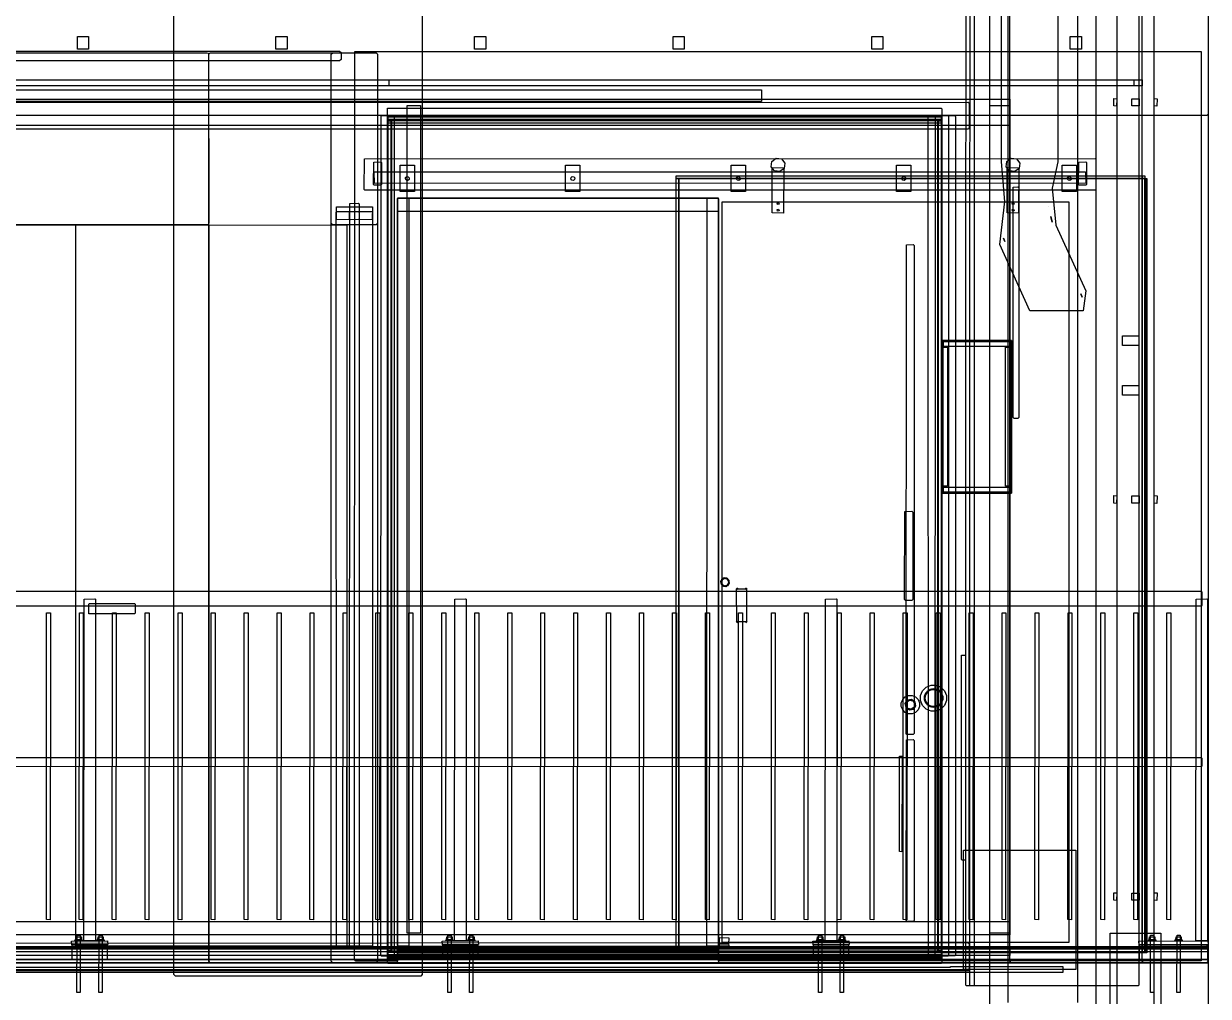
# Model space of a CAD drawing. Header units: metres. Extents: x 292.5 to 342.7, y -1 to 8.9.
# Drawn here: x 338.421 to 342, y 3.099 to 6.038 of the extents above; entities that cross this region are included whole.
import ezdxf

# ---------------------------------------------------------------- set-up
doc = ezdxf.new("R2010")
doc.units = ezdxf.units.M
doc.layers.add('VISTA', color=8, linetype='Continuous')

msp = doc.modelspace()

# ---------------------------------------------------------------- linework, layer by layer
at = {"layer": 'VISTA'}
for points in [[(341.34, 2.95), (341.34, 8.7), (341.66, 8.7), (341.66, 2.95)], [(341.395, 3.08), (341.395, 8.7), (341.605, 8.7), (341.605, 3.08)]]:
    msp.add_lwpolyline(points, dxfattribs=at)
for points in [[(341.2905, 8.23), (341.2925, 8.228), (341.2925, 3.132), (341.2905, 3.13), (341.2695, 3.13), (341.2675, 3.132), (341.2681, 8.2294), (341.2905, 8.23)], [(341.788, 8.23), (341.79, 8.228), (341.79, 3.132), (341.788, 3.13), (341.282, 3.13), (341.28, 3.132), (341.2806, 8.2294), (341.788, 8.23)], [(341.788, 8.23), (341.79, 8.228), (341.79, 3.132), (341.788, 3.13), (341.282, 3.13), (341.28, 3.132), (341.2806, 8.2294), (341.788, 8.23)], [(341.37, 5.3707), (341.3855, 5.5003), (341.375, 5.62), (341.375, 7.95), (341.545, 7.95), (341.545, 5.62), (341.5283, 5.5405), (341.5398, 5.4293), (341.63, 5.2304), (341.6222, 5.17), (341.4606, 5.17), (341.37, 5.3707)], [(338.875, 6.4355), (338.8795, 6.44), (339.6205, 6.44), (339.625, 6.4355), (339.625, 3.1645), (339.6205, 3.16), (338.8795, 3.16), (338.875, 3.1645), (338.875, 6.4355)], [(334, 6.3955), (334.0019, 6.3992), (341.9955, 6.4), (341.9992, 6.3981), (342, 3.2045), (341.9981, 3.2008), (334.0045, 3.2), (334, 3.2045), (334, 6.3955)], [(334, 6.3955), (334.0045, 6.4), (341.9955, 6.4), (342, 6.3955), (342, 5.7645), (341.9955, 5.76), (334.0045, 5.76), (334, 5.7645), (334, 6.3955)], [(341.4, 6.3955), (341.4045, 6.4), (341.9955, 6.4), (342, 6.3955), (342, 3.2045), (341.9955, 3.2), (341.4045, 3.2), (341.4, 3.2045), (341.4, 6.3955)], [(341.8, 6.3955), (341.8045, 6.4), (341.9955, 6.4), (342, 6.3955), (342, 3.2045), (341.9955, 3.2), (341.8045, 3.2), (341.8, 3.2045), (341.8, 6.3955)], [(341.8, 6.3955), (341.8045, 6.4), (341.9955, 6.4), (342, 6.3955), (342, 3.2045), (341.9955, 3.2), (341.8045, 3.2), (341.8, 3.2045), (341.8, 6.3955)], [(341.627, -0.3), (341.7223, -0.2634), (341.7248, -0.2147), (341.725, 6.297), (341.835, 6.297), (341.8341, -0.24), (341.8313, -0.2772), (341.824, -0.3142), (341.8144, -0.3338), (341.8049, -0.3442), (341.7966, -0.35), (341.5958, -0.35), (341.5956, -0.3448), (341.5987, -0.3308), (341.6053, -0.3182), (341.615, -0.3077), (341.627, -0.3)], [(338.6169, 5.9994), (338.6169, 5.9606), (338.5831, 5.9606), (338.5831, 5.9994), (338.6169, 5.9994)], [(339.2169, 5.9994), (339.2169, 5.9606), (339.1831, 5.9606), (339.1831, 5.9994), (339.2169, 5.9994)], [(339.8169, 5.9994), (339.8169, 5.9606), (339.7831, 5.9606), (339.7831, 5.9994), (339.8169, 5.9994)], [(340.4169, 5.9994), (340.4169, 5.9606), (340.3831, 5.9606), (340.3831, 5.9994), (340.4169, 5.9994)], [(341.0169, 5.9994), (341.0169, 5.9606), (340.9831, 5.9606), (340.9831, 5.9994), (341.0169, 5.9994)], [(341.6169, 5.9994), (341.6169, 5.9606), (341.5831, 5.9606), (341.5831, 5.9994), (341.6169, 5.9994)], [(337.66, 5.9505), (337.6645, 5.955), (339.3755, 5.955), (339.38, 5.9505), (339.38, 5.9295), (339.3755, 5.925), (337.6645, 5.925), (337.66, 5.9295), (337.66, 5.9505)], [(338.06, 5.9455), (338.0619, 5.9492), (338.9755, 5.95), (338.9792, 5.9481), (338.98, 5.4345), (338.9781, 5.4308), (338.0645, 5.43), (338.06, 5.4345), (338.06, 5.9455)], [(338.98, 5.9455), (338.9845, 5.95), (339.4855, 5.95), (339.49, 5.9455), (339.49, 3.2045), (339.4855, 3.2), (338.9845, 3.2), (338.98, 3.2045), (338.98, 5.9455)], [(339.35, 5.9455), (339.3545, 5.95), (339.4855, 5.95), (339.49, 5.9455), (339.49, 3.2045), (339.4855, 3.2), (339.3545, 3.2), (339.35, 3.2045), (339.35, 5.9455)], [(339.35, 5.9455), (339.3545, 5.95), (339.4855, 5.95), (339.49, 5.9455), (339.49, 5.4345), (339.4855, 5.43), (339.3545, 5.43), (339.35, 5.4345), (339.35, 5.9455)], [(339.35, 5.9455), (339.3545, 5.95), (339.4855, 5.95), (339.49, 5.9455), (339.49, 3.2045), (339.4855, 3.2), (339.3545, 3.2), (339.35, 3.2045), (339.35, 5.9455)], [(339.4213, 5.9537), (341.9787, 5.9537), (341.9787, 3.2063), (340.52, 3.205), (340.52, 5.51), (339.55, 5.51), (339.55, 3.205), (339.4245, 3.205), (339.42, 3.2095), (339.4213, 5.9537)], [(341.8, 5.868), (341.8, 5.85), (334.2, 5.85), (334.2, 5.868), (341.8, 5.868)], [(335.15, 5.8375), (340.65, 5.8375), (340.65, 5.8025), (335.15, 5.8025), (335.15, 5.8375)], [(341.775, 5.868), (341.775, 5.85), (339.525, 5.85), (339.525, 5.868), (341.775, 5.868)], [(341.273, 5.801), (341.2758, 5.7998), (341.277, 5.797), (341.277, 5.723), (341.2758, 5.7202), (341.273, 5.719), (337.767, 5.719), (337.7642, 5.7202), (337.763, 5.723), (337.7642, 5.7998), (341.273, 5.801)], [(337.8, 5.81), (341.4, 5.81), (341.4, 5.73), (337.8, 5.73), (337.8, 5.81)], [(341.2748, 5.7995), (341.2755, 5.7988), (341.2755, 5.7995), (341.2748, 5.7995)], [(341.7235, 5.811), (341.7225, 5.788), (341.7145, 5.789), (341.7148, 5.8117), (341.7235, 5.811)], [(341.7907, 5.8107), (341.7907, 5.7893), (341.7693, 5.7893), (341.7693, 5.8107), (341.7907, 5.8107)], [(341.8455, 5.811), (341.8445, 5.788), (341.8365, 5.789), (341.8368, 5.8117), (341.8455, 5.811)], [(341.193, 5.7825), (341.195, 5.7805), (341.195, 5.7395), (341.193, 5.7375), (339.522, 5.7375), (339.52, 5.7395), (339.5206, 5.7819), (341.193, 5.7825)], [(339.58, 5.79), (339.62, 5.79), (339.62, 3.29), (339.58, 3.29), (339.58, 5.79)], [(341.34, 5.79), (341.4, 5.79), (341.4, 3.29), (341.34, 3.29), (341.34, 5.79)], [(339.538, 5.76), (339.54, 5.758), (339.54, 3.222), (339.538, 3.22), (339.502, 3.22), (339.5, 3.222), (339.5006, 5.7594), (339.538, 5.76)], [(341.195, 5.76), (341.195, 5.748), (339.52, 5.748), (339.52, 5.76), (341.195, 5.76)], [(339.52, 5.76), (341.195, 5.76), (341.195, 3.22), (339.52, 3.22), (339.52, 5.76)], [(341.195, 5.76), (341.195, 5.748), (339.52, 5.748), (339.52, 5.76), (341.195, 5.76)], [(341.195, 5.76), (341.195, 5.748), (339.52, 5.748), (339.52, 5.76), (341.195, 5.76)], [(339.52, 5.76), (341.195, 5.76), (341.195, 3.22), (339.52, 3.22), (339.52, 5.76)], [(341.195, 5.76), (341.195, 5.748), (339.52, 5.748), (339.52, 5.76), (341.195, 5.76)], [(339.53, 5.748), (339.53, 3.232), (339.52, 3.232), (339.52, 5.748), (339.53, 5.748)], [(339.53, 5.748), (339.53, 3.232), (339.52, 3.232), (339.52, 5.748), (339.53, 5.748)], [(339.53, 5.748), (339.53, 3.232), (339.52, 3.232), (339.52, 5.748), (339.53, 5.748)], [(339.53, 5.748), (339.53, 3.232), (339.52, 3.232), (339.52, 5.748), (339.53, 5.748)], [(341.1925, 5.7562), (341.1925, 5.7442), (339.5225, 5.7442), (339.5225, 5.7562), (341.1925, 5.7562)], [(339.5225, 5.7562), (341.1925, 5.7562), (341.1925, 3.2238), (339.5225, 3.2238), (339.5225, 5.7562)], [(341.1925, 5.7562), (341.1925, 5.7442), (339.5225, 5.7442), (339.5225, 5.7562), (341.1925, 5.7562)], [(341.1925, 5.7562), (341.1925, 5.7442), (339.5225, 5.7442), (339.5225, 5.7562), (341.1925, 5.7562)], [(339.5225, 5.7562), (341.1925, 5.7562), (341.1925, 3.2238), (339.5225, 3.2238), (339.5225, 5.7562)], [(341.1925, 5.7562), (341.1925, 5.7442), (339.5225, 5.7442), (339.5225, 5.7562), (341.1925, 5.7562)], [(339.5325, 5.7442), (339.5325, 3.2358), (339.5225, 3.2358), (339.5225, 5.7442), (339.5325, 5.7442)], [(339.5325, 5.7442), (339.5325, 3.2358), (339.5225, 3.2358), (339.5225, 5.7442), (339.5325, 5.7442)], [(339.5325, 5.7442), (339.5325, 3.2358), (339.5225, 3.2358), (339.5225, 5.7442), (339.5325, 5.7442)], [(339.5325, 5.7442), (339.5325, 3.2358), (339.5225, 3.2358), (339.5225, 5.7442), (339.5325, 5.7442)], [(341.154, 5.756), (341.158, 5.76), (341.232, 5.76), (341.2348, 5.7588), (341.236, 5.756), (341.236, 3.224), (341.2343, 3.2207), (341.158, 3.22), (341.1547, 3.2217), (341.154, 5.756)], [(341.213, 5.76), (341.215, 5.758), (341.215, 3.222), (341.213, 3.22), (341.177, 3.22), (341.175, 3.222), (341.1756, 5.7594), (341.213, 5.76)], [(341.1925, 5.7442), (341.1925, 3.2358), (341.1825, 3.2358), (341.1825, 5.7442), (341.1925, 5.7442)], [(341.1925, 5.7442), (341.1925, 3.2358), (341.1825, 3.2358), (341.1825, 5.7442), (341.1925, 5.7442)], [(341.1925, 5.7442), (341.1925, 3.2358), (341.1825, 3.2358), (341.1825, 5.7442), (341.1925, 5.7442)], [(341.1925, 5.7442), (341.1925, 3.2358), (341.1825, 3.2358), (341.1825, 5.7442), (341.1925, 5.7442)], [(341.195, 5.748), (341.195, 3.232), (341.185, 3.232), (341.185, 5.748), (341.195, 5.748)], [(341.195, 5.748), (341.195, 3.232), (341.185, 3.232), (341.185, 5.748), (341.195, 5.748)], [(341.195, 5.748), (341.195, 3.232), (341.185, 3.232), (341.185, 5.748), (341.195, 5.748)], [(341.195, 5.748), (341.195, 3.232), (341.185, 3.232), (341.185, 5.748), (341.195, 5.748)], [(341.2345, 5.7585), (341.2338, 5.7585), (341.2343, 5.7583), (341.2345, 5.7585)], [(341.2755, 5.7205), (341.2755, 5.7212), (341.2753, 5.7207), (341.2755, 5.7205)], [(341.658, 5.63), (341.66, 5.628), (341.66, 5.537), (341.658, 5.535), (339.452, 5.535), (339.45, 5.537), (339.4506, 5.6294), (341.658, 5.63)], [(339.5, 5.62), (339.502, 5.618), (339.502, 5.552), (339.5, 5.55), (339.48, 5.55), (339.478, 5.552), (339.4786, 5.6194), (339.5, 5.62)], [(340.7203, 5.6164), (340.7182, 5.6005), (340.7054, 5.5907), (340.6895, 5.5928), (340.6797, 5.6056), (340.6818, 5.6215), (340.6946, 5.6313), (340.7105, 5.6292), (340.7203, 5.6164)], [(341.4303, 5.6164), (341.4282, 5.6005), (341.4154, 5.5907), (341.3995, 5.5928), (341.3897, 5.6056), (341.3918, 5.6215), (341.4046, 5.6313), (341.4205, 5.6292), (341.4303, 5.6164)], [(341.63, 5.62), (341.632, 5.618), (341.632, 5.552), (341.63, 5.55), (341.61, 5.55), (341.608, 5.552), (341.6086, 5.6194), (341.63, 5.62)], [(341.629, 5.59), (341.63, 5.556), (339.481, 5.555), (339.4803, 5.5897), (341.629, 5.59)], [(339.6017, 5.6097), (339.6017, 5.5303), (339.5583, 5.5303), (339.5583, 5.6097), (339.6017, 5.6097)], [(340.1017, 5.6097), (340.1017, 5.5303), (340.0583, 5.5303), (340.0583, 5.6097), (340.1017, 5.6097)], [(340.6017, 5.6097), (340.6017, 5.5303), (340.5583, 5.5303), (340.5583, 5.6097), (340.6017, 5.6097)], [(340.718, 5.602), (340.717, 5.465), (340.682, 5.466), (340.6823, 5.6027), (340.718, 5.602)], [(341.1017, 5.6097), (341.1017, 5.5303), (341.0583, 5.5303), (341.0583, 5.6097), (341.1017, 5.6097)], [(341.428, 5.602), (341.427, 5.465), (341.392, 5.466), (341.3923, 5.6027), (341.428, 5.602)], [(341.6017, 5.6097), (341.6017, 5.5303), (341.5583, 5.5303), (341.5583, 5.6097), (341.6017, 5.6097)], [(339.5858, 5.5716), (339.5852, 5.567), (339.5816, 5.5642), (339.577, 5.5648), (339.5742, 5.5684), (339.5748, 5.573), (339.5784, 5.5758), (339.583, 5.5752), (339.5858, 5.5716)], [(340.0858, 5.5716), (340.0852, 5.567), (340.0816, 5.5642), (340.077, 5.5648), (340.0742, 5.5684), (340.0748, 5.573), (340.0784, 5.5758), (340.083, 5.5752), (340.0858, 5.5716)], [(341.8, 5.578), (341.8, 5.57), (340.392, 5.57), (340.392, 5.578), (341.8, 5.578)], [(340.4, 5.57), (340.4, 3.232), (340.392, 3.232), (340.392, 5.57), (340.4, 5.57)], [(341.8, 5.57), (341.8, 3.232), (340.4, 3.232), (340.4, 5.57), (341.8, 5.57)], [(340.4, 5.57), (341.8, 5.57), (341.8, 3.232), (340.4, 3.232), (340.4, 5.57)], [(340.4, 5.57), (341.8, 5.57), (341.8, 3.232), (340.4, 3.232), (340.4, 5.57)], [(340.4, 5.57), (341.8, 5.57), (341.8, 3.232), (340.4, 3.232), (340.4, 5.57)], [(340.5858, 5.5716), (340.5852, 5.567), (340.5816, 5.5642), (340.577, 5.5648), (340.5742, 5.5684), (340.5748, 5.573), (340.5784, 5.5758), (340.583, 5.5752), (340.5858, 5.5716)], [(341.0858, 5.5716), (341.0852, 5.567), (341.0816, 5.5642), (341.077, 5.5648), (341.0742, 5.5684), (341.0748, 5.573), (341.0784, 5.5758), (341.083, 5.5752), (341.0858, 5.5716)], [(341.5858, 5.5716), (341.5852, 5.567), (341.5816, 5.5642), (341.577, 5.5648), (341.5742, 5.5684), (341.5748, 5.573), (341.5784, 5.5758), (341.583, 5.5752), (341.5858, 5.5716)], [(341.808, 5.578), (341.808, 5.57), (341.8, 5.57), (341.8, 5.578), (341.808, 5.578)], [(341.812, 5.57), (341.812, 3.232), (341.8, 3.232), (341.8, 5.57), (341.812, 5.57)], [(341.808, 5.57), (341.808, 3.232), (341.8, 3.232), (341.8, 5.57), (341.808, 5.57)], [(341.808, 5.57), (341.808, 3.232), (341.8, 3.232), (341.8, 5.57), (341.808, 5.57)], [(341.812, 5.57), (341.812, 3.232), (341.808, 3.232), (341.808, 5.57), (341.812, 5.57)], [(341.814, 5.57), (341.814, 3.232), (341.812, 3.232), (341.812, 5.57), (341.814, 5.57)], [(341.425, 5.545), (341.428, 5.542), (341.428, 4.848), (341.425, 4.845), (341.413, 4.845), (341.41, 4.848), (341.4109, 5.5441), (341.425, 5.545)], [(341.425, 5.545), (341.428, 5.542), (341.428, 4.848), (341.425, 4.845), (341.413, 4.845), (341.41, 4.848), (341.4109, 5.5441), (341.425, 5.545)], [(339.3657, 5.4847), (339.4747, 5.4843), (339.4743, 5.4453), (339.3658, 5.4455), (339.3657, 5.4847)], [(339.4315, 5.495), (339.4344, 5.4935), (339.435, 5.4485), (339.4335, 5.4456), (339.4085, 5.445), (339.4056, 5.4465), (339.406, 5.494), (339.4315, 5.495)], [(339.4067, 5.4933), (339.4067, 5.494), (339.406, 5.4933), (339.4067, 5.4933)], [(339.434, 5.4933), (339.4333, 5.494), (339.4333, 5.4933), (339.434, 5.4933)], [(339.583, 5.51), (339.585, 5.508), (339.585, 3.252), (339.583, 3.25), (339.552, 3.25), (339.55, 3.252), (339.5506, 5.5094), (339.583, 5.51)], [(340.518, 5.51), (340.52, 5.508), (340.52, 5.472), (340.518, 5.47), (339.552, 5.47), (339.55, 5.472), (339.5506, 5.5094), (340.518, 5.51)], [(340.518, 5.51), (340.52, 5.508), (340.52, 3.252), (340.518, 3.25), (340.487, 3.25), (340.485, 3.252), (340.4856, 5.5094), (340.518, 5.51)], [(340.5309, 5.4991), (341.5791, 5.4991), (341.5791, 3.2609), (340.5309, 3.2609), (340.5309, 5.4991)], [(340.703, 5.4923), (340.6983, 5.491), (340.697, 5.4958), (340.7018, 5.497), (340.703, 5.4923)], [(340.703, 5.4722), (340.6983, 5.471), (340.697, 5.4757), (340.7018, 5.477), (340.703, 5.4722)], [(341.413, 5.4923), (341.4082, 5.491), (341.407, 5.4958), (341.4118, 5.497), (341.413, 5.4923)], [(341.413, 5.4722), (341.4082, 5.471), (341.407, 5.4757), (341.4118, 5.477), (341.413, 5.4722)], [(341.5167, 5.4839), (341.5167, 5.4839), (341.5167, 5.4839), (341.5167, 5.4839)], [(339.365, 5.4683), (339.3667, 5.47), (339.4733, 5.47), (339.475, 5.4683), (339.475, 3.2517), (339.4733, 3.25), (339.3658, 3.2505), (339.365, 5.4683)], [(339.365, 5.4683), (339.3667, 5.47), (339.4733, 5.47), (339.475, 5.4683), (339.475, 3.2517), (339.4733, 3.25), (339.3658, 3.2505), (339.365, 5.4683)], [(339.4315, 5.47), (339.434, 5.469), (339.435, 5.4665), (339.435, 3.2535), (339.434, 3.251), (339.4315, 3.25), (339.4085, 3.25), (339.406, 3.251), (339.405, 3.2535), (339.406, 5.469), (339.4315, 5.47)], [(339.4315, 5.47), (339.434, 5.469), (339.435, 5.4665), (339.435, 3.2535), (339.434, 3.251), (339.4315, 3.25), (339.4085, 3.25), (339.406, 3.251), (339.405, 3.2535), (339.406, 5.469), (339.4315, 5.47)], [(339.4067, 5.4683), (339.4067, 5.469), (339.406, 5.4683), (339.4067, 5.4683)], [(339.4067, 5.4683), (339.4067, 5.469), (339.406, 5.4683), (339.4067, 5.4683)], [(339.4063, 5.4463), (339.4067, 5.446), (339.4067, 5.4467), (339.4063, 5.4463)], [(339.434, 5.4683), (339.4333, 5.469), (339.4333, 5.4683), (339.434, 5.4683)], [(339.434, 5.4683), (339.4333, 5.469), (339.4333, 5.4683), (339.434, 5.4683)], [(339.4333, 5.446), (339.434, 5.4467), (339.4333, 5.4467), (339.4333, 5.446)], [(341.5241, 5.4551), (341.5241, 5.4551), (341.5284, 5.4379), (341.5241, 5.4551)], [(338.06, 5.43), (338.98, 5.43), (338.98, 3.2), (338.06, 3.2), (338.06, 5.43)], [(339.394, 5.43), (339.3969, 5.4285), (339.3975, 3.2535), (339.396, 3.2506), (338.581, 3.25), (338.5781, 3.2515), (338.5785, 5.429), (339.394, 5.43)], [(338.5792, 5.4283), (338.5792, 5.429), (338.5785, 5.4283), (338.5792, 5.4283)], [(339.3965, 5.4283), (339.3958, 5.429), (339.3958, 5.4283), (339.3965, 5.4283)], [(341.1085, 5.37), (341.111, 5.3675), (341.111, 3.8925), (341.1085, 3.89), (341.0895, 3.89), (341.087, 3.8925), (341.0877, 5.3693), (341.1085, 5.37)], [(341.3809, 5.3893), (341.3852, 5.379), (341.3852, 5.379), (341.3809, 5.3893)], [(341.6148, 5.2215), (341.6191, 5.2111), (341.6148, 5.2215), (341.6148, 5.2215)], [(341.7897, 5.0947), (341.7897, 5.0653), (341.7403, 5.0653), (341.7403, 5.0947), (341.7897, 5.0947)], [(341.1945, 4.6195), (341.4055, 4.6195), (341.4055, 5.0805), (341.1945, 5.0805), (341.1945, 4.6195)], [(341.1975, 5.0805), (341.1975, 4.6195), (341.1945, 4.6195), (341.1945, 5.0805), (341.1975, 5.0805)], [(341.4055, 5.0805), (341.1945, 5.0805), (341.1945, 4.6195), (341.4055, 4.6195), (341.4055, 5.0805)], [(341.4055, 5.0805), (341.1945, 5.0805), (341.1945, 4.6195), (341.4055, 4.6195), (341.4055, 5.0805)], [(341.4055, 5.0805), (341.1945, 5.0805), (341.1945, 4.6195), (341.4055, 4.6195), (341.4055, 5.0805)], [(341.4025, 5.0805), (341.4025, 5.0775), (341.1975, 5.0775), (341.1975, 5.0805), (341.4025, 5.0805)], [(341.2125, 5.06), (341.2125, 4.64), (341.1975, 4.64), (341.1975, 5.06), (341.2125, 5.06)], [(341.4, 5.0775), (341.4, 5.0625), (341.2, 5.0625), (341.2, 5.0775), (341.4, 5.0775)], [(341.4025, 5.06), (341.4025, 4.64), (341.3875, 4.64), (341.3875, 5.06), (341.4025, 5.06)], [(341.4055, 5.0805), (341.4055, 4.6195), (341.4025, 4.6195), (341.4025, 5.0805), (341.4055, 5.0805)], [(341.7897, 4.9447), (341.7897, 4.9153), (341.7403, 4.9153), (341.7403, 4.9447), (341.7897, 4.9447)], [(341.4025, 4.6225), (341.4025, 4.6195), (341.1975, 4.6195), (341.1975, 4.6225), (341.4025, 4.6225)], [(341.4, 4.6375), (341.4, 4.6225), (341.2, 4.6225), (341.2, 4.6375), (341.4, 4.6375)], [(341.7235, 4.611), (341.7225, 4.588), (341.7145, 4.589), (341.7148, 4.6117), (341.7235, 4.611)], [(341.7907, 4.6107), (341.7907, 4.5893), (341.7693, 4.5893), (341.7693, 4.6107), (341.7907, 4.6107)], [(341.8455, 4.611), (341.8445, 4.588), (341.8365, 4.589), (341.8368, 4.6117), (341.8455, 4.611)], [(341.1045, 4.565), (341.1075, 4.562), (341.1075, 4.298), (341.1045, 4.295), (341.0855, 4.295), (341.0825, 4.298), (341.0834, 4.5641), (341.1045, 4.565)], [(340.5508, 4.3428), (340.5528, 4.3525), (340.5472, 4.3608), (340.5375, 4.3628), (340.5292, 4.3572), (340.5272, 4.3475), (340.5328, 4.3392), (340.5425, 4.3373), (340.5508, 4.3428)], [(340.5272, 4.3525), (340.5328, 4.3608), (340.5425, 4.3628), (340.5508, 4.3572), (340.5528, 4.3475), (340.5472, 4.3392), (340.5375, 4.3373), (340.5292, 4.3428), (340.5272, 4.3525)], [(340.528, 4.355), (340.528, 4.345), (340.535, 4.338), (340.545, 4.338), (340.552, 4.345), (340.552, 4.355), (340.545, 4.362), (340.535, 4.362), (340.528, 4.355)], [(340.528, 4.355), (340.528, 4.345), (340.535, 4.338), (340.545, 4.338), (340.552, 4.345), (340.552, 4.355), (340.545, 4.362), (340.535, 4.362), (340.528, 4.355)], [(340.528, 4.355), (340.528, 4.345), (340.535, 4.338), (340.545, 4.338), (340.552, 4.345), (340.552, 4.355), (340.545, 4.362), (340.535, 4.362), (340.528, 4.355)], [(340.529, 4.35), (340.5322, 4.3422), (340.54, 4.339), (340.5478, 4.3422), (340.551, 4.35), (340.5478, 4.3578), (340.54, 4.361), (340.5322, 4.3578), (340.529, 4.35)], [(340.5735, 4.3285), (340.5737, 4.3285), (340.5752, 4.3309), (340.5735, 4.3285)], [(340.5752, 4.3309), (340.5775, 4.3324), (340.5775, 4.3325), (340.5752, 4.3309)], [(340.5775, 4.3293), (340.5775, 4.3317), (340.5774, 4.3307), (340.5775, 4.3293)], [(340.6025, 4.3324), (340.6049, 4.3309), (340.6025, 4.3325), (340.6025, 4.3324)], [(340.6025, 4.3293), (340.6026, 4.3307), (340.6025, 4.3317), (340.6025, 4.3293)], [(340.6063, 4.3285), (340.6065, 4.3285), (340.6049, 4.3309), (340.6063, 4.3285)], [(333.02, 4.3208), (333.0217, 4.3225), (341.9783, 4.3225), (341.98, 4.3208), (341.98, 4.2792), (341.9793, 4.2792), (341.9793, 4.2778), (341.9783, 4.2775), (333.0207, 4.2778), (333.02, 4.3208)], [(338.6358, 4.3), (338.6375, 4.2983), (338.6375, 3.266), (338.6025, 3.266), (338.6033, 4.2992), (338.6358, 4.3)], [(339.7558, 4.3), (339.7575, 4.2983), (339.7575, 3.266), (339.7225, 3.266), (339.7233, 4.2992), (339.7558, 4.3)], [(340.575, 4.3295), (340.6045, 4.33), (340.605, 4.2305), (340.5751, 4.2305), (340.575, 4.3295)], [(340.575, 4.3295), (340.6045, 4.33), (340.605, 4.2305), (340.5751, 4.2305), (340.575, 4.3295)], [(340.5752, 4.3285), (340.5768, 4.3285), (340.5753, 4.3286), (340.5752, 4.3285)], [(340.6047, 4.3286), (340.6032, 4.3285), (340.6049, 4.3285), (340.6047, 4.3286)], [(340.8758, 4.3), (340.8775, 4.2983), (340.8775, 3.266), (340.8425, 3.266), (340.8433, 4.2992), (340.8758, 4.3)], [(341.9958, 4.3), (341.9975, 4.2983), (341.9975, 3.266), (341.9625, 3.266), (341.9633, 4.2992), (341.9958, 4.3)], [(338.6175, 4.284), (338.6195, 4.286), (338.7555, 4.286), (338.7575, 4.284), (338.7575, 4.256), (338.7555, 4.254), (338.6183, 4.2544), (338.6175, 4.284)], [(341.9792, 4.2783), (341.9792, 4.2783), (341.9792, 4.2783), (341.9792, 4.2783)], [(338.5016, 4.257), (338.5006, 3.33), (338.4896, 3.331), (338.4898, 4.2577), (338.5016, 4.257)], [(338.6011, 4.257), (338.6001, 3.33), (338.5891, 3.331), (338.5894, 4.2577), (338.6011, 4.257)], [(338.7007, 4.257), (338.6997, 3.33), (338.6887, 3.331), (338.689, 4.2577), (338.7007, 4.257)], [(338.8002, 4.257), (338.7992, 3.33), (338.7882, 3.331), (338.7885, 4.2577), (338.8002, 4.257)], [(338.8998, 4.257), (338.8988, 3.33), (338.8878, 3.331), (338.8881, 4.2577), (338.8998, 4.257)], [(338.9993, 4.257), (338.9983, 3.33), (338.9873, 3.331), (338.9876, 4.2577), (338.9993, 4.257)], [(339.0989, 4.257), (339.0979, 3.33), (339.0869, 3.331), (339.0872, 4.2577), (339.0989, 4.257)], [(339.1984, 4.257), (339.1974, 3.33), (339.1864, 3.331), (339.1867, 4.2577), (339.1984, 4.257)], [(339.298, 4.257), (339.297, 3.33), (339.286, 3.331), (339.2863, 4.2577), (339.298, 4.257)], [(339.3976, 4.257), (339.3966, 3.33), (339.3856, 3.331), (339.3858, 4.2577), (339.3976, 4.257)], [(339.4971, 4.257), (339.4961, 3.33), (339.4851, 3.331), (339.4854, 4.2577), (339.4971, 4.257)], [(339.5967, 4.257), (339.5957, 3.33), (339.5847, 3.331), (339.585, 4.2577), (339.5967, 4.257)], [(339.6962, 4.257), (339.6952, 3.33), (339.6842, 3.331), (339.6845, 4.2577), (339.6962, 4.257)], [(339.7958, 4.257), (339.7948, 3.33), (339.7838, 3.331), (339.7841, 4.2577), (339.7958, 4.257)], [(339.8953, 4.257), (339.8943, 3.33), (339.8833, 3.331), (339.8836, 4.2577), (339.8953, 4.257)], [(339.9949, 4.257), (339.9939, 3.33), (339.9829, 3.331), (339.9832, 4.2577), (339.9949, 4.257)], [(340.0944, 4.257), (340.0934, 3.33), (340.0824, 3.331), (340.0827, 4.2577), (340.0944, 4.257)], [(340.194, 4.257), (340.193, 3.33), (340.182, 3.331), (340.1823, 4.2577), (340.194, 4.257)], [(340.2936, 4.257), (340.2926, 3.33), (340.2816, 3.331), (340.2818, 4.2577), (340.2936, 4.257)], [(340.3931, 4.257), (340.3921, 3.33), (340.3811, 3.331), (340.3814, 4.2577), (340.3931, 4.257)], [(340.4927, 4.257), (340.4917, 3.33), (340.4807, 3.331), (340.481, 4.2577), (340.4927, 4.257)], [(340.5752, 4.2291), (340.5737, 4.2315), (340.5735, 4.2315), (340.5752, 4.2291)], [(340.5767, 4.2315), (340.5743, 4.2315), (340.5753, 4.2314), (340.5767, 4.2315)], [(340.5775, 4.2275), (340.5775, 4.2276), (340.5752, 4.2291), (340.5775, 4.2275)], [(340.5775, 4.2307), (340.5774, 4.2293), (340.5775, 4.2283), (340.5775, 4.2307)], [(340.5922, 4.257), (340.5912, 3.33), (340.5802, 3.331), (340.5805, 4.2577), (340.5922, 4.257)], [(340.6026, 4.2293), (340.6025, 4.2307), (340.6025, 4.2291), (340.6026, 4.2293)], [(340.6025, 4.2275), (340.6025, 4.2275), (340.6049, 4.2291), (340.6025, 4.2275)], [(340.6057, 4.2315), (340.6033, 4.2315), (340.6047, 4.2314), (340.6057, 4.2315)], [(340.6065, 4.2315), (340.6063, 4.2315), (340.6049, 4.2291), (340.6065, 4.2315)], [(340.6918, 4.257), (340.6908, 3.33), (340.6798, 3.331), (340.6801, 4.2577), (340.6918, 4.257)], [(340.7913, 4.257), (340.7903, 3.33), (340.7793, 3.331), (340.7796, 4.2577), (340.7913, 4.257)], [(340.8909, 4.257), (340.8899, 3.33), (340.8789, 3.331), (340.8792, 4.2577), (340.8909, 4.257)], [(340.9904, 4.257), (340.9894, 3.33), (340.9784, 3.331), (340.9787, 4.2577), (340.9904, 4.257)], [(341.09, 4.257), (341.089, 3.33), (341.078, 3.331), (341.0783, 4.2577), (341.09, 4.257)], [(341.1896, 4.257), (341.1886, 3.33), (341.1776, 3.331), (341.1778, 4.2577), (341.1896, 4.257)], [(341.2891, 4.257), (341.2881, 3.33), (341.2771, 3.331), (341.2774, 4.2577), (341.2891, 4.257)], [(341.3887, 4.257), (341.3877, 3.33), (341.3767, 3.331), (341.377, 4.2577), (341.3887, 4.257)], [(341.4882, 4.257), (341.4872, 3.33), (341.4762, 3.331), (341.4765, 4.2577), (341.4882, 4.257)], [(341.5878, 4.257), (341.5868, 3.33), (341.5758, 3.331), (341.5761, 4.2577), (341.5878, 4.257)], [(341.6873, 4.257), (341.6863, 3.33), (341.6753, 3.331), (341.6756, 4.2577), (341.6873, 4.257)], [(341.7869, 4.257), (341.7859, 3.33), (341.7749, 3.331), (341.7752, 4.2577), (341.7869, 4.257)], [(341.8864, 4.257), (341.8854, 3.33), (341.8744, 3.331), (341.8747, 4.2577), (341.8864, 4.257)], [(341.264, 4.13), (341.266, 4.128), (341.266, 3.512), (341.264, 3.51), (341.256, 3.51), (341.254, 3.512), (341.2546, 4.1294), (341.264, 4.13)], [(341.1308, 3.9922), (341.1308, 4.0078), (341.1367, 4.0222), (341.1478, 4.0333), (341.1622, 4.0392), (341.1778, 4.0392), (341.1922, 4.0333), (341.2033, 4.0222), (341.2092, 4.0078), (341.2092, 3.9922), (341.2033, 3.9778), (341.1922, 3.9667), (341.1778, 3.9608), (341.1622, 3.9608), (341.1478, 3.9667), (341.1367, 3.9778), (341.1308, 3.9922)], [(341.1502, 3.9802), (341.1593, 3.9741), (341.17, 3.972), (341.1807, 3.9741), (341.1898, 3.9802), (341.1959, 3.9893), (341.198, 4), (341.1959, 4.0107), (341.1898, 4.0198), (341.1807, 4.0259), (341.17, 4.028), (341.1593, 4.0259), (341.1502, 4.0198), (341.1441, 4.0107), (341.142, 4), (341.1441, 3.9893), (341.1502, 3.9802)], [(341.1502, 3.9802), (341.1593, 3.9741), (341.17, 3.972), (341.1807, 3.9741), (341.1898, 3.9802), (341.1959, 3.9893), (341.198, 4), (341.1959, 4.0107), (341.1898, 4.0198), (341.1807, 4.0259), (341.17, 4.028), (341.1593, 4.0259), (341.1502, 4.0198), (341.1441, 4.0107), (341.142, 4), (341.1441, 3.9893), (341.1502, 3.9802)], [(341.1502, 3.9802), (341.1593, 3.9741), (341.17, 3.972), (341.1807, 3.9741), (341.1898, 3.9802), (341.1959, 3.9893), (341.198, 4), (341.1959, 4.0107), (341.1898, 4.0198), (341.1807, 4.0259), (341.17, 4.028), (341.1593, 4.0259), (341.1502, 4.0198), (341.1441, 4.0107), (341.142, 4), (341.1441, 3.9893), (341.1502, 3.9802)], [(341.1425, 3.9945), (341.1425, 4.0055), (341.1467, 4.0156), (341.1544, 4.0233), (341.1645, 4.0275), (341.1755, 4.0275), (341.1856, 4.0233), (341.1933, 4.0156), (341.1975, 4.0055), (341.1975, 3.9945), (341.1933, 3.9844), (341.1856, 3.9767), (341.1755, 3.9725), (341.1645, 3.9725), (341.1544, 3.9767), (341.1467, 3.9844), (341.1425, 3.9945)], [(341.146, 4.0099), (341.144, 4), (341.146, 3.9901), (341.1516, 3.9816), (341.16, 3.976), (341.17, 3.974), (341.18, 3.976), (341.1884, 3.9816), (341.194, 3.9901), (341.196, 4), (341.194, 4.0099), (341.1884, 4.0184), (341.18, 4.024), (341.17, 4.026), (341.16, 4.024), (341.1516, 4.0184), (341.146, 4.0099)], [(341.146, 4.0099), (341.144, 4), (341.146, 3.9901), (341.1516, 3.9816), (341.16, 3.976), (341.17, 3.974), (341.18, 3.976), (341.1884, 3.9816), (341.194, 3.9901), (341.196, 4), (341.194, 4.0099), (341.1884, 4.0184), (341.18, 4.024), (341.17, 4.026), (341.16, 4.024), (341.1516, 4.0184), (341.146, 4.0099)], [(341.1445, 4.0051), (341.1484, 4.0144), (341.1556, 4.0216), (341.1649, 4.0255), (341.1751, 4.0255), (341.1844, 4.0216), (341.1916, 4.0144), (341.1955, 4.0051), (341.1955, 3.9949), (341.1916, 3.9856), (341.1844, 3.9784), (341.1751, 3.9745), (341.1649, 3.9745), (341.1556, 3.9784), (341.1484, 3.9856), (341.1445, 3.9949), (341.1445, 4.0051)], [(341.0725, 3.9745), (341.0725, 3.9855), (341.0767, 3.9956), (341.0844, 4.0033), (341.0945, 4.0075), (341.1055, 4.0075), (341.1156, 4.0033), (341.1233, 3.9956), (341.1275, 3.9855), (341.1275, 3.9745), (341.1233, 3.9644), (341.1156, 3.9567), (341.1055, 3.9525), (341.0945, 3.9525), (341.0844, 3.9567), (341.0767, 3.9644), (341.0725, 3.9745)], [(341.1133, 3.9889), (341.1031, 3.9957), (341.0911, 3.9933), (341.0843, 3.9831), (341.0867, 3.9711), (341.0969, 3.9643), (341.1089, 3.9667), (341.1157, 3.9769), (341.1133, 3.9889)], [(341.1133, 3.9889), (341.1031, 3.9957), (341.0911, 3.9933), (341.0843, 3.9831), (341.0867, 3.9711), (341.0969, 3.9643), (341.1089, 3.9667), (341.1157, 3.9769), (341.1133, 3.9889)], [(341.0843, 3.9831), (341.0911, 3.9933), (341.1031, 3.9957), (341.1133, 3.9889), (341.1157, 3.9769), (341.1089, 3.9667), (341.0969, 3.9643), (341.0867, 3.9711), (341.0843, 3.9831)], [(341.1133, 3.9889), (341.1031, 3.9957), (341.0911, 3.9933), (341.0843, 3.9831), (341.0867, 3.9711), (341.0969, 3.9643), (341.1089, 3.9667), (341.1157, 3.9769), (341.1133, 3.9889)], [(341.086, 3.98), (341.0901, 3.9701), (341.1, 3.966), (341.1099, 3.9701), (341.114, 3.98), (341.1099, 3.9899), (341.1, 3.994), (341.0901, 3.9899), (341.086, 3.98)], [(341.086, 3.98), (341.0901, 3.9701), (341.1, 3.966), (341.1099, 3.9701), (341.114, 3.98), (341.1099, 3.9899), (341.1, 3.994), (341.0901, 3.9899), (341.086, 3.98)], [(341.0884, 3.9878), (341.0973, 3.9937), (341.1078, 3.9916), (341.1137, 3.9827), (341.1116, 3.9722), (341.1027, 3.9663), (341.0922, 3.9684), (341.0863, 3.9773), (341.0884, 3.9878)], [(341.1879, 3.9787), (341.1879, 3.9787), (341.1879, 3.9787), (341.1879, 3.9787)], [(341.108, 3.875), (341.111, 3.872), (341.111, 3.328), (341.108, 3.325), (341.09, 3.325), (341.087, 3.328), (341.0879, 3.8741), (341.108, 3.875)], [(333.02, 3.8188), (333.0217, 3.8205), (341.9783, 3.8205), (341.98, 3.8188), (341.98, 3.7942), (341.9783, 3.7925), (333.0207, 3.7928), (333.02, 3.8188)], [(341.075, 3.824), (341.074, 3.535), (341.067, 3.536), (341.0673, 3.8247), (341.075, 3.824)], [(341.6, 3.54), (341.6, 3.18), (341.26, 3.18), (341.26, 3.54), (341.6, 3.54)], [(341.7235, 3.411), (341.7225, 3.388), (341.7145, 3.389), (341.7148, 3.4117), (341.7235, 3.411)], [(341.7907, 3.4107), (341.7907, 3.3893), (341.7693, 3.3893), (341.7693, 3.4107), (341.7907, 3.4107)], [(341.8455, 3.411), (341.8445, 3.388), (341.8365, 3.389), (341.8368, 3.4117), (341.8455, 3.411)], [(337.8, 3.325), (341.4, 3.325), (341.4, 3.285), (337.8, 3.285), (337.8, 3.325)], [(341.273, 3.261), (341.2758, 3.2598), (341.277, 3.257), (341.277, 3.183), (341.2758, 3.1802), (341.273, 3.179), (337.767, 3.179), (337.7642, 3.1802), (337.763, 3.183), (337.7642, 3.2598), (341.273, 3.261)], [(338.674, 3.266), (338.675, 3.255), (338.566, 3.254), (338.5653, 3.2657), (338.674, 3.266)], [(338.598, 3.269), (338.598, 3.266), (338.576, 3.266), (338.5775, 3.269), (338.598, 3.269)], [(338.598, 3.269), (338.598, 3.266), (338.576, 3.266), (338.5775, 3.269), (338.598, 3.269)], [(338.5955, 3.278), (338.5955, 3.269), (338.5785, 3.269), (338.5796, 3.278), (338.5955, 3.278)], [(338.5955, 3.278), (338.5955, 3.269), (338.5785, 3.269), (338.5796, 3.278), (338.5955, 3.278)], [(338.592, 3.284), (338.592, 3.11), (338.582, 3.11), (338.5827, 3.284), (338.592, 3.284)], [(338.592, 3.284), (338.592, 3.11), (338.582, 3.11), (338.5827, 3.284), (338.592, 3.284)], [(338.664, 3.269), (338.664, 3.266), (338.642, 3.266), (338.6435, 3.269), (338.664, 3.269)], [(338.664, 3.269), (338.664, 3.266), (338.642, 3.266), (338.6435, 3.269), (338.664, 3.269)], [(338.6615, 3.278), (338.6615, 3.269), (338.6445, 3.269), (338.6456, 3.278), (338.6615, 3.278)], [(338.6615, 3.278), (338.6615, 3.269), (338.6445, 3.269), (338.6456, 3.278), (338.6615, 3.278)], [(338.658, 3.284), (338.658, 3.11), (338.648, 3.11), (338.6487, 3.284), (338.658, 3.284)], [(338.658, 3.284), (338.658, 3.11), (338.648, 3.11), (338.6487, 3.284), (338.658, 3.284)], [(339.794, 3.266), (339.795, 3.255), (339.686, 3.254), (339.6853, 3.2657), (339.794, 3.266)], [(339.718, 3.269), (339.718, 3.266), (339.696, 3.266), (339.6975, 3.269), (339.718, 3.269)], [(339.718, 3.269), (339.718, 3.266), (339.696, 3.266), (339.6975, 3.269), (339.718, 3.269)], [(339.7155, 3.278), (339.7155, 3.269), (339.6985, 3.269), (339.6996, 3.278), (339.7155, 3.278)], [(339.7155, 3.278), (339.7155, 3.269), (339.6985, 3.269), (339.6996, 3.278), (339.7155, 3.278)], [(339.712, 3.284), (339.712, 3.11), (339.702, 3.11), (339.7027, 3.284), (339.712, 3.284)], [(339.712, 3.284), (339.712, 3.11), (339.702, 3.11), (339.7027, 3.284), (339.712, 3.284)], [(339.784, 3.269), (339.784, 3.266), (339.762, 3.266), (339.7635, 3.269), (339.784, 3.269)], [(339.784, 3.269), (339.784, 3.266), (339.762, 3.266), (339.7635, 3.269), (339.784, 3.269)], [(339.7815, 3.278), (339.7815, 3.269), (339.7645, 3.269), (339.7656, 3.278), (339.7815, 3.278)], [(339.7815, 3.278), (339.7815, 3.269), (339.7645, 3.269), (339.7656, 3.278), (339.7815, 3.278)], [(339.778, 3.284), (339.778, 3.11), (339.768, 3.11), (339.7687, 3.284), (339.778, 3.284)], [(339.778, 3.284), (339.778, 3.11), (339.768, 3.11), (339.7687, 3.284), (339.778, 3.284)], [(340.5235, 3.276), (340.551, 3.2755), (340.5505, 3.257), (340.5231, 3.2575), (340.5235, 3.276)], [(340.55, 3.257), (340.551, 3.251), (340.524, 3.25), (340.5233, 3.2567), (340.55, 3.257)], [(340.914, 3.266), (340.915, 3.255), (340.806, 3.254), (340.8053, 3.2657), (340.914, 3.266)], [(340.838, 3.269), (340.838, 3.266), (340.816, 3.266), (340.8175, 3.269), (340.838, 3.269)], [(340.838, 3.269), (340.838, 3.266), (340.816, 3.266), (340.8175, 3.269), (340.838, 3.269)], [(340.8355, 3.278), (340.8355, 3.269), (340.8185, 3.269), (340.8196, 3.278), (340.8355, 3.278)], [(340.8355, 3.278), (340.8355, 3.269), (340.8185, 3.269), (340.8196, 3.278), (340.8355, 3.278)], [(340.832, 3.284), (340.832, 3.11), (340.822, 3.11), (340.8227, 3.284), (340.832, 3.284)], [(340.832, 3.284), (340.832, 3.11), (340.822, 3.11), (340.8227, 3.284), (340.832, 3.284)], [(340.904, 3.269), (340.904, 3.266), (340.882, 3.266), (340.8835, 3.269), (340.904, 3.269)], [(340.904, 3.269), (340.904, 3.266), (340.882, 3.266), (340.8835, 3.269), (340.904, 3.269)], [(340.9015, 3.278), (340.9015, 3.269), (340.8845, 3.269), (340.8856, 3.278), (340.9015, 3.278)], [(340.9015, 3.278), (340.9015, 3.269), (340.8845, 3.269), (340.8856, 3.278), (340.9015, 3.278)], [(340.898, 3.284), (340.898, 3.11), (340.888, 3.11), (340.8887, 3.284), (340.898, 3.284)], [(340.898, 3.284), (340.898, 3.11), (340.888, 3.11), (340.8887, 3.284), (340.898, 3.284)], [(341.2753, 3.2593), (341.2755, 3.2588), (341.2755, 3.2595), (341.2753, 3.2593)], [(341.857, 3.29), (341.857, 3), (341.703, 3), (341.703, 3.29), (341.857, 3.29)], [(341.999, 3.266), (342, 3.255), (341.791, 3.254), (341.7903, 3.2657), (341.999, 3.266)], [(341.841, 3.269), (341.841, 3.266), (341.819, 3.266), (341.8205, 3.269), (341.841, 3.269)], [(341.841, 3.269), (341.841, 3.266), (341.819, 3.266), (341.8205, 3.269), (341.841, 3.269)], [(341.8385, 3.278), (341.8385, 3.269), (341.8215, 3.269), (341.8226, 3.278), (341.8385, 3.278)], [(341.8385, 3.278), (341.8385, 3.269), (341.8215, 3.269), (341.8226, 3.278), (341.8385, 3.278)], [(341.835, 3.284), (341.835, 3.11), (341.825, 3.11), (341.8257, 3.284), (341.835, 3.284)], [(341.835, 3.284), (341.835, 3.11), (341.825, 3.11), (341.8257, 3.284), (341.835, 3.284)], [(341.921, 3.269), (341.921, 3.266), (341.899, 3.266), (341.9005, 3.269), (341.921, 3.269)], [(341.921, 3.269), (341.921, 3.266), (341.899, 3.266), (341.9005, 3.269), (341.921, 3.269)], [(341.9185, 3.278), (341.9185, 3.269), (341.9015, 3.269), (341.9026, 3.278), (341.9185, 3.278)], [(341.9185, 3.278), (341.9185, 3.269), (341.9015, 3.269), (341.9026, 3.278), (341.9185, 3.278)], [(341.915, 3.284), (341.915, 3.11), (341.905, 3.11), (341.9057, 3.284), (341.915, 3.284)], [(341.915, 3.284), (341.915, 3.11), (341.905, 3.11), (341.9057, 3.284), (341.915, 3.284)], [(333, 3.234), (342, 3.234), (342, 3.199), (333, 3.199), (333, 3.234)], [(341.995, 3.25), (342, 3.245), (342, 3.205), (341.995, 3.2), (334.005, 3.2), (334, 3.205), (334.0015, 3.2485), (341.995, 3.25)], [(341.999, 3.2483), (342, 3.211), (334.001, 3.21), (334, 3.2473), (341.999, 3.2483)], [(334.0005, 3.2455), (342, 3.245), (341.9995, 3.2405), (334.0001, 3.241), (334.0005, 3.2455)], [(337.8, 3.248), (341.4, 3.248), (341.4, 3.222), (337.8, 3.222), (337.8, 3.248)], [(338.567, 3.254), (338.673, 3.254), (338.673, 3.2092), (338.567, 3.2092), (338.567, 3.254)], [(338.5792, 3.251), (338.5792, 3.2517), (338.5785, 3.2517), (338.5792, 3.251)], [(338.5785, 3.2514), (338.5788, 3.2513), (338.5785, 3.2514), (338.5785, 3.2514)], [(339.3965, 3.2517), (339.3958, 3.2517), (339.3958, 3.251), (339.3965, 3.2517)], [(339.4063, 3.2513), (339.4067, 3.251), (339.4067, 3.2517), (339.4063, 3.2513)], [(339.4063, 3.2513), (339.4067, 3.251), (339.4067, 3.2517), (339.4063, 3.2513)], [(339.4333, 3.251), (339.434, 3.2517), (339.4333, 3.2517), (339.4333, 3.251)], [(339.4333, 3.251), (339.434, 3.2517), (339.4333, 3.2517), (339.4333, 3.251)], [(339.52, 3.2405), (339.522, 3.2425), (341.193, 3.2425), (341.195, 3.2405), (341.195, 3.1995), (341.193, 3.1975), (339.522, 3.1975), (339.52, 3.1995), (339.52, 3.2405)], [(341.195, 3.232), (341.195, 3.22), (339.52, 3.22), (339.52, 3.232), (341.195, 3.232)], [(341.195, 3.232), (341.195, 3.22), (339.52, 3.22), (339.52, 3.232), (341.195, 3.232)], [(341.195, 3.232), (341.195, 3.22), (339.52, 3.22), (339.52, 3.232), (341.195, 3.232)], [(341.195, 3.232), (341.195, 3.22), (339.52, 3.22), (339.52, 3.232), (341.195, 3.232)], [(341.1925, 3.2358), (341.1925, 3.2238), (339.5225, 3.2238), (339.5225, 3.2358), (341.1925, 3.2358)], [(341.1925, 3.2358), (341.1925, 3.2238), (339.5225, 3.2238), (339.5225, 3.2358), (341.1925, 3.2358)], [(341.1925, 3.2358), (341.1925, 3.2238), (339.5225, 3.2238), (339.5225, 3.2358), (341.1925, 3.2358)], [(341.1925, 3.2358), (341.1925, 3.2238), (339.5225, 3.2238), (339.5225, 3.2358), (341.1925, 3.2358)], [(339.55, 3.25), (340.52, 3.25), (340.52, 3.24), (339.55, 3.24), (339.55, 3.25)], [(339.55, 3.24), (340.52, 3.24), (340.52, 3.232), (339.55, 3.232), (339.55, 3.24)], [(339.55, 3.232), (340.52, 3.232), (340.52, 3.23), (339.55, 3.23), (339.55, 3.232)], [(339.55, 3.23), (340.52, 3.23), (340.52, 3.2), (339.55, 3.2), (339.55, 3.23)], [(339.687, 3.254), (339.793, 3.254), (339.793, 3.2092), (339.687, 3.2092), (339.687, 3.254)], [(339.99, 3.2238), (339.99, 3.2178), (339.89, 3.2178), (339.89, 3.2238), (339.99, 3.2238)], [(339.99, 3.2238), (339.99, 3.2178), (339.89, 3.2178), (339.89, 3.2238), (339.99, 3.2238)], [(341.8, 3.232), (341.8, 3.23), (340.392, 3.23), (340.392, 3.232), (341.8, 3.232)], [(340.825, 3.2238), (340.825, 3.2178), (340.725, 3.2178), (340.725, 3.2238), (340.825, 3.2238)], [(340.825, 3.2238), (340.825, 3.2178), (340.725, 3.2178), (340.725, 3.2238), (340.825, 3.2238)], [(340.807, 3.254), (340.913, 3.254), (340.913, 3.2092), (340.807, 3.2092), (340.807, 3.254)], [(341.2343, 3.2217), (341.2338, 3.2215), (341.2345, 3.2215), (341.2343, 3.2217)], [(341.792, 3.2092), (341.792, 3.254), (341.998, 3.254), (341.998, 3.2082), (341.792, 3.2092)], [(341.814, 3.232), (341.814, 3.23), (341.8, 3.23), (341.8, 3.232), (341.814, 3.232)], [(341.9955, 3.21), (342, 3.2055), (342, 3.0545), (341.9955, 3.05), (333.0045, 3.05), (333, 3.0545), (333.0013, 3.2087), (341.9955, 3.21)], [(342, 3.2), (342, 3), (334, 3), (334, 3.2), (342, 3.2)], [(334.719, 3.189), (334.719, 3.1865), (337.321, 3.1865), (337.321, 3.189), (337.819, 3.189), (337.819, 3.1865), (341.221, 3.1865), (341.221, 3.189), (341.56, 3.189), (341.56, 3.171), (334.04, 3.171), (334.04, 3.189), (334.719, 3.189)], [(341.195, 3.214), (341.195, 3.21), (339.52, 3.21), (339.52, 3.214), (341.195, 3.214)], [(341.195, 3.214), (341.195, 3.21), (339.52, 3.21), (339.52, 3.214), (341.195, 3.214)], [(341.1925, 3.2178), (341.1925, 3.2138), (339.5225, 3.2138), (339.5225, 3.2178), (341.1925, 3.2178)], [(341.1925, 3.2178), (341.1925, 3.2138), (339.5225, 3.2138), (339.5225, 3.2178), (341.1925, 3.2178)], [(339.9887, 3.22), (339.9887, 3.214), (339.8888, 3.214), (339.8888, 3.22), (339.9887, 3.22)], [(339.9887, 3.22), (339.9887, 3.214), (339.8888, 3.214), (339.8888, 3.22), (339.9887, 3.22)], [(340.8263, 3.22), (340.8263, 3.214), (340.7262, 3.214), (340.7262, 3.22), (340.8263, 3.22)], [(340.8263, 3.22), (340.8263, 3.214), (340.7262, 3.214), (340.7262, 3.22), (340.8263, 3.22)], [(337.763, 3.176), (337.763, 3.179), (341.277, 3.179), (341.277, 3.176), (337.763, 3.176)], [(341.2755, 3.1805), (341.2755, 3.1812), (341.2753, 3.1807), (341.2755, 3.1805)]]:
    msp.add_lwpolyline(points, close=True, dxfattribs=at)

doc.saveas('drawing.dxf')
